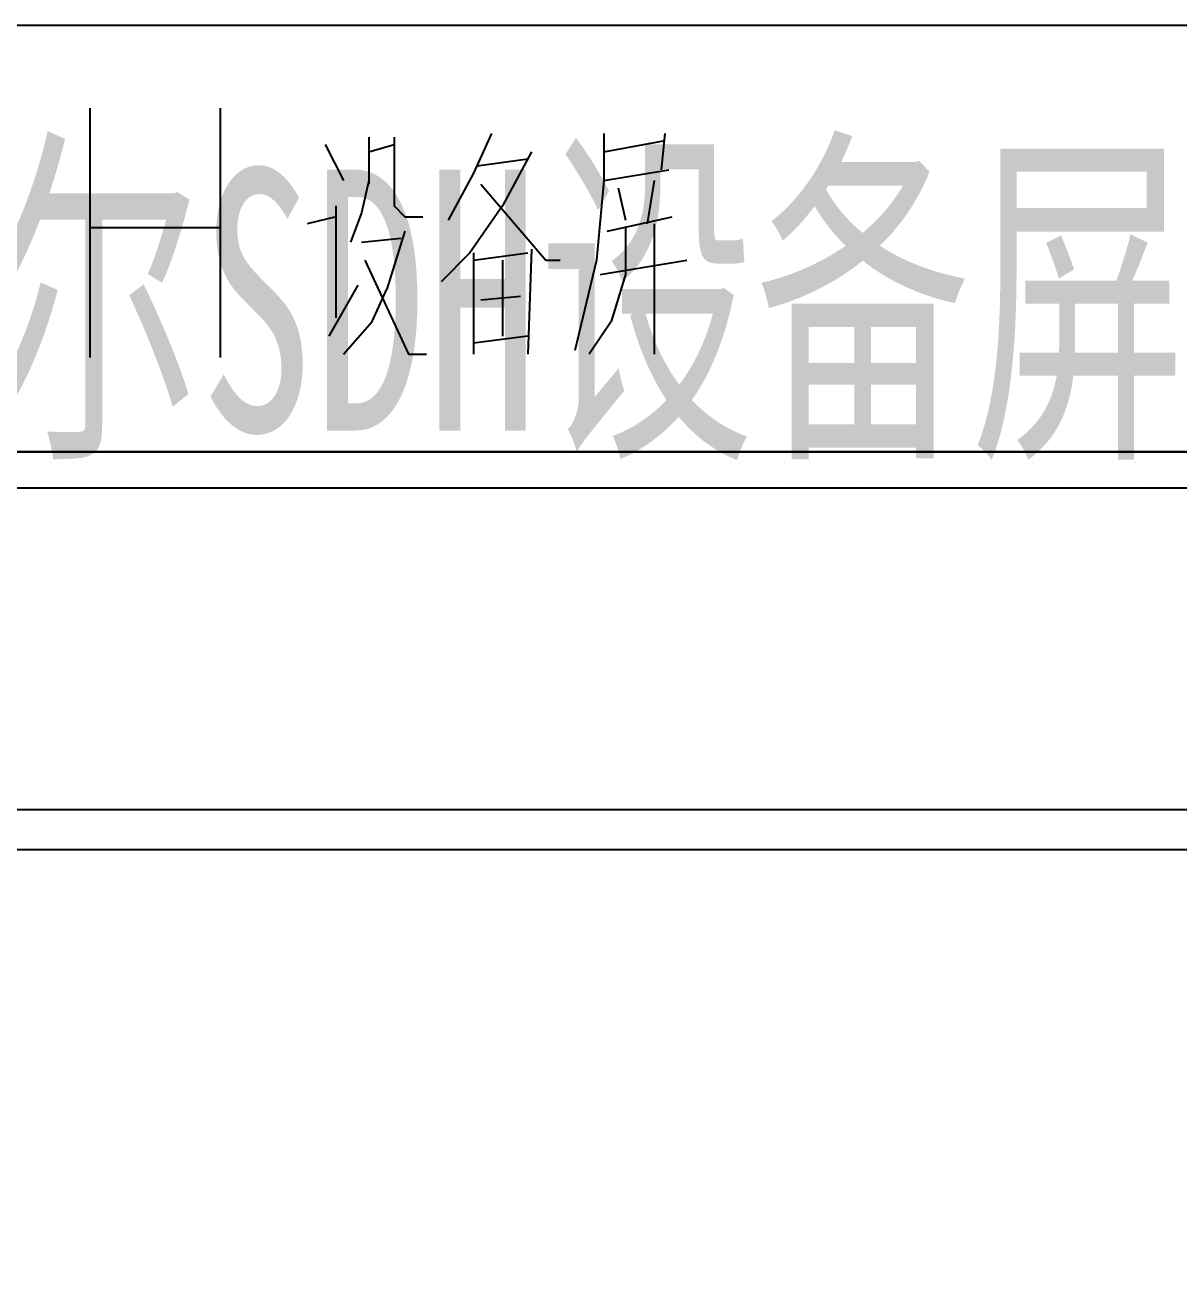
# Model space of a CAD drawing. Header units: metres. Extents: x 17 to 1264, y 17 to 859.
# Drawn here: x 357.25 to 403.2, y 699.69 to 749.66 of the extents above; entities that cross this region are included whole.
import ezdxf

# ---------------------------------------------------------------- set-up
doc = ezdxf.new("R2010")
doc.units = ezdxf.units.M
for name, color, linetype in [('LINES', 7, 'Continuous'), ('POLYLINES', 4, 'Continuous'), ('RECTS', 7, 'Continuous'), ('TEXTS', 3, 'Continuous')]:
    doc.layers.add(name, color=color, linetype=linetype)

msp = doc.modelspace()

# ---------------------------------------------------------------- linework, layer by layer
at = {"layer": 'LINES'}
for p, q in [((359.85, 736.42), (359.85, 746.35)), ((365.03, 746.35), (365.03, 736.42)), ((370.94, 745.2), (370.94, 743.33)), ((375.83, 745.34), (375.11, 743.76)), ((380.3, 744.62), (382.75, 745.06)), ((382.6, 743.9), (382.75, 745.34)), ((369.21, 744.91), (369.93, 743.47)), ((370.94, 744.62), (371.95, 744.91)), ((375.26, 744.05), (377.27, 744.34)), ((375.11, 743.76), (374.11, 741.89)), ((380.3, 743.47), (382.89, 743.9)), ((380.87, 743.18), (381.16, 741.89)), ((382.31, 743.47), (382.03, 741.74)), ((369.64, 742.03), (368.49, 741.74)), ((369.64, 738), (369.64, 742.46)), ((380.44, 741.46), (383.03, 742.03)), ((359.85, 741.6), (365.03, 741.6)), ((382.31, 741.74), (382.31, 736.56)), ((370.65, 741.02), (372.23, 741.17)), ((372.38, 741.46), (371.66, 739.15)), ((375.11, 740.3), (377.27, 740.59)), ((375.11, 740.59), (375.11, 736.56)), ((377.42, 740.74), (377.27, 736.56)), ((376.27, 740.3), (376.27, 737.28)), ((380.15, 739.73), (383.61, 740.3)), ((370.51, 739.3), (369.35, 737.28)), ((375.4, 738.72), (376.99, 738.86)), ((377.27, 737.28), (375.11, 736.99)), ((357.4, 732.24), (357.4, 732.24)), ((357.83, 732.24), (357.83, 732.24)), ((358.27, 732.24), (358.27, 732.24)), ((358.7, 732.24), (358.7, 732.24)), ((359.13, 732.24), (359.13, 732.24)), ((359.71, 732.24), (359.71, 732.24)), ((360.14, 732.24), (360.14, 732.24)), ((360.57, 732.24), (360.57, 732.24)), ((361, 732.24), (361, 732.24)), ((361.43, 732.24), (361.43, 732.24)), ((361.87, 732.24), (361.87, 732.24)), ((362.3, 732.24), (362.3, 732.24)), ((362.73, 732.24), (362.73, 732.24)), ((363.31, 732.24), (363.31, 732.24)), ((363.74, 732.24), (363.74, 732.24)), ((364.17, 732.24), (364.17, 732.24)), ((364.6, 732.24), (364.6, 732.24)), ((365.03, 732.24), (365.03, 732.24)), ((365.47, 732.24), (365.47, 732.24)), ((365.9, 732.24), (365.9, 732.24)), ((366.33, 732.24), (366.33, 732.24)), ((366.91, 732.24), (366.91, 732.24)), ((367.34, 732.24), (367.34, 732.24)), ((367.77, 732.24), (367.77, 732.24)), ((368.2, 732.24), (368.2, 732.24)), ((368.63, 732.24), (368.63, 732.24)), ((369.07, 732.24), (369.07, 732.24)), ((369.5, 732.24), (369.5, 732.24)), ((369.93, 732.24), (369.93, 732.24)), ((370.51, 732.24), (370.51, 732.24)), ((370.94, 732.24), (370.94, 732.24)), ((371.37, 732.24), (371.37, 732.24)), ((371.8, 732.24), (371.8, 732.24)), ((372.23, 732.24), (372.23, 732.24)), ((372.67, 732.24), (372.67, 732.24)), ((373.1, 732.24), (373.1, 732.24)), ((373.53, 732.24), (373.53, 732.24)), ((374.11, 732.24), (374.11, 732.24)), ((374.54, 732.24), (374.54, 732.24)), ((374.97, 732.24), (374.97, 732.24)), ((375.4, 732.24), (375.4, 732.24)), ((375.83, 732.24), (375.83, 732.24)), ((376.27, 732.24), (376.27, 732.24)), ((376.7, 732.24), (376.7, 732.24)), ((377.13, 732.24), (377.13, 732.24)), ((377.71, 732.24), (377.71, 732.24)), ((378.14, 732.24), (378.14, 732.24)), ((378.57, 732.24), (378.57, 732.24)), ((379, 732.24), (379, 732.24)), ((379.43, 732.24), (379.43, 732.24)), ((379.87, 732.24), (379.87, 732.24)), ((380.3, 732.24), (380.3, 732.24)), ((380.73, 732.24), (380.73, 732.24)), ((381.31, 732.24), (381.31, 732.24)), ((381.74, 732.24), (381.74, 732.24)), ((382.17, 732.24), (382.17, 732.24)), ((382.6, 732.24), (382.6, 732.24)), ((383.03, 732.24), (383.03, 732.24)), ((383.47, 732.24), (383.47, 732.24)), ((383.9, 732.24), (383.9, 732.24)), ((384.33, 732.24), (384.33, 732.24)), ((384.91, 732.24), (384.91, 732.24)), ((385.34, 732.24), (385.34, 732.24)), ((385.77, 732.24), (385.77, 732.24)), ((386.2, 732.24), (386.2, 732.24)), ((386.63, 732.24), (386.63, 732.24)), ((387.07, 732.24), (387.07, 732.24)), ((387.5, 732.24), (387.5, 732.24)), ((387.93, 732.24), (387.93, 732.24)), ((388.51, 732.24), (388.51, 732.24)), ((388.94, 732.24), (388.94, 732.24)), ((389.37, 732.24), (389.37, 732.24)), ((389.8, 732.24), (389.8, 732.24)), ((390.23, 732.24), (390.23, 732.24)), ((390.67, 732.24), (390.67, 732.24)), ((391.1, 732.24), (391.1, 732.24)), ((391.53, 732.24), (391.53, 732.24)), ((392.11, 732.24), (392.11, 732.24)), ((392.54, 732.24), (392.54, 732.24)), ((392.97, 732.24), (392.97, 732.24)), ((393.4, 732.24), (393.4, 732.24)), ((393.83, 732.24), (393.83, 732.24)), ((394.27, 732.24), (394.27, 732.24)), ((394.7, 732.24), (394.7, 732.24)), ((395.13, 732.24), (395.13, 732.24)), ((395.71, 732.24), (395.71, 732.24)), ((396.14, 732.24), (396.14, 732.24)), ((396.57, 732.24), (396.57, 732.24)), ((397, 732.24), (397, 732.24)), ((397.43, 732.24), (397.43, 732.24)), ((397.87, 732.24), (397.87, 732.24)), ((398.3, 732.24), (398.3, 732.24)), ((398.73, 732.24), (398.73, 732.24)), ((399.31, 732.24), (399.31, 732.24)), ((399.74, 732.24), (399.74, 732.24)), ((400.17, 732.24), (400.17, 732.24)), ((400.6, 732.24), (400.6, 732.24)), ((401.03, 732.24), (401.03, 732.24)), ((401.47, 732.24), (401.47, 732.24)), ((401.9, 732.24), (401.9, 732.24)), ((402.33, 732.24), (402.33, 732.24)), ((402.91, 732.24), (402.91, 732.24)), ((357.55, 731.81), (357.55, 731.81)), ((358.12, 731.81), (358.12, 731.81)), ((358.55, 731.81), (358.55, 731.81)), ((358.99, 731.81), (358.99, 731.81)), ((359.42, 731.81), (359.42, 731.81)), ((359.85, 731.81), (359.85, 731.81)), ((360.28, 731.81), (360.28, 731.81)), ((360.71, 731.81), (360.71, 731.81)), ((361.15, 731.81), (361.15, 731.81)), ((361.72, 731.81), (361.72, 731.81)), ((362.15, 731.81), (362.15, 731.81)), ((362.59, 731.81), (362.59, 731.81)), ((363.02, 731.81), (363.02, 731.81)), ((363.45, 731.81), (363.45, 731.81)), ((363.88, 731.81), (363.88, 731.81)), ((364.31, 731.81), (364.31, 731.81)), ((364.75, 731.81), (364.75, 731.81)), ((365.32, 731.81), (365.32, 731.81)), ((365.75, 731.81), (365.75, 731.81)), ((366.19, 731.81), (366.19, 731.81)), ((366.62, 731.81), (366.62, 731.81)), ((367.05, 731.81), (367.05, 731.81)), ((367.48, 731.81), (367.48, 731.81)), ((367.91, 731.81), (367.91, 731.81)), ((368.35, 731.81), (368.35, 731.81)), ((368.92, 731.81), (368.92, 731.81)), ((369.35, 731.81), (369.35, 731.81)), ((369.79, 731.81), (369.79, 731.81)), ((370.22, 731.81), (370.22, 731.81)), ((370.65, 731.81), (370.65, 731.81)), ((371.08, 731.81), (371.08, 731.81)), ((371.51, 731.81), (371.51, 731.81)), ((371.95, 731.81), (371.95, 731.81)), ((372.52, 731.81), (372.52, 731.81)), ((372.95, 731.81), (372.95, 731.81)), ((373.39, 731.81), (373.39, 731.81)), ((373.82, 731.81), (373.82, 731.81)), ((374.25, 731.81), (374.25, 731.81)), ((374.68, 731.81), (374.68, 731.81)), ((375.11, 731.81), (375.11, 731.81)), ((375.55, 731.81), (375.55, 731.81)), ((376.12, 731.81), (376.12, 731.81)), ((376.55, 731.81), (376.55, 731.81)), ((376.99, 731.81), (376.99, 731.81)), ((377.42, 731.81), (377.42, 731.81)), ((377.85, 731.81), (377.85, 731.81)), ((378.28, 731.81), (378.28, 731.81)), ((378.71, 731.81), (378.71, 731.81)), ((379.15, 731.81), (379.15, 731.81)), ((379.72, 731.81), (379.72, 731.81)), ((380.15, 731.81), (380.15, 731.81)), ((380.59, 731.81), (380.59, 731.81)), ((381.02, 731.81), (381.02, 731.81)), ((381.45, 731.81), (381.45, 731.81)), ((381.88, 731.81), (381.88, 731.81)), ((382.31, 731.81), (382.31, 731.81)), ((382.75, 731.81), (382.75, 731.81)), ((383.32, 731.81), (383.32, 731.81)), ((383.75, 731.81), (383.75, 731.81)), ((384.19, 731.81), (384.19, 731.81)), ((384.62, 731.81), (384.62, 731.81)), ((385.05, 731.81), (385.05, 731.81)), ((385.48, 731.81), (385.48, 731.81)), ((385.91, 731.81), (385.91, 731.81)), ((386.35, 731.81), (386.35, 731.81)), ((386.92, 731.81), (386.92, 731.81)), ((387.35, 731.81), (387.35, 731.81)), ((387.79, 731.81), (387.79, 731.81)), ((388.22, 731.81), (388.22, 731.81)), ((388.65, 731.81), (388.65, 731.81)), ((389.08, 731.81), (389.08, 731.81)), ((389.51, 731.81), (389.51, 731.81)), ((389.95, 731.81), (389.95, 731.81)), ((390.52, 731.81), (390.52, 731.81)), ((390.95, 731.81), (390.95, 731.81)), ((391.39, 731.81), (391.39, 731.81)), ((391.82, 731.81), (391.82, 731.81)), ((392.25, 731.81), (392.25, 731.81)), ((392.68, 731.81), (392.68, 731.81)), ((393.11, 731.81), (393.11, 731.81)), ((393.55, 731.81), (393.55, 731.81)), ((394.12, 731.81), (394.12, 731.81)), ((394.55, 731.81), (394.55, 731.81)), ((394.99, 731.81), (394.99, 731.81)), ((395.42, 731.81), (395.42, 731.81)), ((395.85, 731.81), (395.85, 731.81)), ((396.28, 731.81), (396.28, 731.81)), ((396.71, 731.81), (396.71, 731.81)), ((397.15, 731.81), (397.15, 731.81)), ((397.72, 731.81), (397.72, 731.81)), ((398.15, 731.81), (398.15, 731.81)), ((398.59, 731.81), (398.59, 731.81)), ((399.02, 731.81), (399.02, 731.81)), ((399.45, 731.81), (399.45, 731.81)), ((399.88, 731.81), (399.88, 731.81)), ((400.31, 731.81), (400.31, 731.81)), ((400.75, 731.81), (400.75, 731.81)), ((401.32, 731.81), (401.32, 731.81)), ((401.75, 731.81), (401.75, 731.81)), ((402.19, 731.81), (402.19, 731.81)), ((402.62, 731.81), (402.62, 731.81)), ((403.05, 731.81), (403.05, 731.81)), ((357.4, 731.38), (357.4, 731.38)), ((357.83, 731.38), (357.83, 731.38)), ((358.27, 731.38), (358.27, 731.38)), ((358.7, 731.38), (358.7, 731.38)), ((359.13, 731.38), (359.13, 731.38)), ((359.71, 731.38), (359.71, 731.38)), ((360.14, 731.38), (360.14, 731.38)), ((360.57, 731.38), (360.57, 731.38)), ((361, 731.38), (361, 731.38)), ((361.43, 731.38), (361.43, 731.38)), ((361.87, 731.38), (361.87, 731.38)), ((362.3, 731.38), (362.3, 731.38)), ((362.73, 731.38), (362.73, 731.38)), ((363.31, 731.38), (363.31, 731.38)), ((363.74, 731.38), (363.74, 731.38)), ((364.17, 731.38), (364.17, 731.38)), ((364.6, 731.38), (364.6, 731.38)), ((365.03, 731.38), (365.03, 731.38)), ((365.47, 731.38), (365.47, 731.38)), ((365.9, 731.38), (365.9, 731.38)), ((366.33, 731.38), (366.33, 731.38)), ((366.91, 731.38), (366.91, 731.38)), ((367.34, 731.38), (367.34, 731.38)), ((367.77, 731.38), (367.77, 731.38)), ((368.2, 731.38), (368.2, 731.38)), ((368.63, 731.38), (368.63, 731.38)), ((369.07, 731.38), (369.07, 731.38)), ((369.5, 731.38), (369.5, 731.38)), ((369.93, 731.38), (369.93, 731.38)), ((370.51, 731.38), (370.51, 731.38)), ((370.94, 731.38), (370.94, 731.38)), ((371.37, 731.38), (371.37, 731.38)), ((371.8, 731.38), (371.8, 731.38)), ((372.23, 731.38), (372.23, 731.38)), ((372.67, 731.38), (372.67, 731.38)), ((373.1, 731.38), (373.1, 731.38)), ((373.53, 731.38), (373.53, 731.38)), ((374.11, 731.38), (374.11, 731.38)), ((374.54, 731.38), (374.54, 731.38)), ((374.97, 731.38), (374.97, 731.38)), ((375.4, 731.38), (375.4, 731.38)), ((375.83, 731.38), (375.83, 731.38)), ((376.27, 731.38), (376.27, 731.38)), ((376.7, 731.38), (376.7, 731.38)), ((377.13, 731.38), (377.13, 731.38)), ((377.71, 731.38), (377.71, 731.38)), ((378.14, 731.38), (378.14, 731.38)), ((378.57, 731.38), (378.57, 731.38)), ((379, 731.38), (379, 731.38)), ((379.43, 731.38), (379.43, 731.38)), ((379.87, 731.38), (379.87, 731.38)), ((380.3, 731.38), (380.3, 731.38)), ((380.73, 731.38), (380.73, 731.38)), ((381.31, 731.38), (381.31, 731.38)), ((381.74, 731.38), (381.74, 731.38)), ((382.17, 731.38), (382.17, 731.38)), ((382.6, 731.38), (382.6, 731.38)), ((383.03, 731.38), (383.03, 731.38)), ((383.47, 731.38), (383.47, 731.38)), ((383.9, 731.38), (383.9, 731.38)), ((384.33, 731.38), (384.33, 731.38)), ((384.91, 731.38), (384.91, 731.38)), ((385.34, 731.38), (385.34, 731.38)), ((385.77, 731.38), (385.77, 731.38)), ((386.2, 731.38), (386.2, 731.38)), ((386.63, 731.38), (386.63, 731.38)), ((387.07, 731.38), (387.07, 731.38)), ((387.5, 731.38), (387.5, 731.38)), ((387.93, 731.38), (387.93, 731.38)), ((388.51, 731.38), (388.51, 731.38)), ((388.94, 731.38), (388.94, 731.38)), ((389.37, 731.38), (389.37, 731.38)), ((389.8, 731.38), (389.8, 731.38)), ((390.23, 731.38), (390.23, 731.38)), ((390.67, 731.38), (390.67, 731.38)), ((391.1, 731.38), (391.1, 731.38)), ((391.53, 731.38), (391.53, 731.38)), ((392.11, 731.38), (392.11, 731.38)), ((392.54, 731.38), (392.54, 731.38)), ((392.97, 731.38), (392.97, 731.38)), ((393.4, 731.38), (393.4, 731.38)), ((393.83, 731.38), (393.83, 731.38)), ((394.27, 731.38), (394.27, 731.38)), ((394.7, 731.38), (394.7, 731.38)), ((395.13, 731.38), (395.13, 731.38)), ((395.71, 731.38), (395.71, 731.38)), ((396.14, 731.38), (396.14, 731.38)), ((396.57, 731.38), (396.57, 731.38)), ((397, 731.38), (397, 731.38)), ((397.43, 731.38), (397.43, 731.38)), ((397.87, 731.38), (397.87, 731.38)), ((398.3, 731.38), (398.3, 731.38)), ((398.73, 731.38), (398.73, 731.38)), ((399.31, 731.38), (399.31, 731.38)), ((399.74, 731.38), (399.74, 731.38)), ((400.17, 731.38), (400.17, 731.38)), ((400.6, 731.38), (400.6, 731.38)), ((401.03, 731.38), (401.03, 731.38)), ((401.47, 731.38), (401.47, 731.38)), ((401.9, 731.38), (401.9, 731.38)), ((402.33, 731.38), (402.33, 731.38)), ((402.91, 731.38), (402.91, 731.38)), ((357.55, 718.27), (357.55, 718.27)), ((358.12, 718.27), (358.12, 718.27)), ((358.55, 718.27), (358.55, 718.27)), ((358.99, 718.27), (358.99, 718.27)), ((359.42, 718.27), (359.42, 718.27)), ((359.85, 718.27), (359.85, 718.27)), ((360.28, 718.27), (360.28, 718.27)), ((360.71, 718.27), (360.71, 718.27)), ((361.15, 718.27), (361.15, 718.27)), ((361.72, 718.27), (361.72, 718.27)), ((362.15, 718.27), (362.15, 718.27)), ((362.59, 718.27), (362.59, 718.27)), ((363.02, 718.27), (363.02, 718.27)), ((363.45, 718.27), (363.45, 718.27)), ((363.88, 718.27), (363.88, 718.27)), ((364.31, 718.27), (364.31, 718.27)), ((364.75, 718.27), (364.75, 718.27)), ((365.32, 718.27), (365.32, 718.27)), ((365.75, 718.27), (365.75, 718.27)), ((366.19, 718.27), (366.19, 718.27)), ((366.62, 718.27), (366.62, 718.27)), ((367.05, 718.27), (367.05, 718.27)), ((367.48, 718.27), (367.48, 718.27)), ((367.91, 718.27), (367.91, 718.27)), ((368.35, 718.27), (368.35, 718.27)), ((368.92, 718.27), (368.92, 718.27)), ((369.35, 718.27), (369.35, 718.27)), ((369.79, 718.27), (369.79, 718.27)), ((370.22, 718.27), (370.22, 718.27)), ((370.65, 718.27), (370.65, 718.27)), ((371.08, 718.27), (371.08, 718.27)), ((371.51, 718.27), (371.51, 718.27)), ((371.95, 718.27), (371.95, 718.27)), ((372.52, 718.27), (372.52, 718.27)), ((372.95, 718.27), (372.95, 718.27)), ((373.39, 718.27), (373.39, 718.27)), ((373.82, 718.27), (373.82, 718.27)), ((374.25, 718.27), (374.25, 718.27)), ((374.68, 718.27), (374.68, 718.27)), ((375.11, 718.27), (375.11, 718.27)), ((375.55, 718.27), (375.55, 718.27)), ((376.12, 718.27), (376.12, 718.27)), ((376.55, 718.27), (376.55, 718.27)), ((376.99, 718.27), (376.99, 718.27)), ((377.42, 718.27), (377.42, 718.27)), ((377.85, 718.27), (377.85, 718.27)), ((378.28, 718.27), (378.28, 718.27)), ((378.71, 718.27), (378.71, 718.27)), ((379.15, 718.27), (379.15, 718.27)), ((379.72, 718.27), (379.72, 718.27)), ((380.15, 718.27), (380.15, 718.27)), ((380.59, 718.27), (380.59, 718.27)), ((381.02, 718.27), (381.02, 718.27)), ((381.45, 718.27), (381.45, 718.27)), ((381.88, 718.27), (381.88, 718.27)), ((382.31, 718.27), (382.31, 718.27)), ((382.75, 718.27), (382.75, 718.27)), ((383.32, 718.27), (383.32, 718.27)), ((383.75, 718.27), (383.75, 718.27)), ((384.19, 718.27), (384.19, 718.27)), ((384.62, 718.27), (384.62, 718.27)), ((385.05, 718.27), (385.05, 718.27)), ((385.48, 718.27), (385.48, 718.27)), ((385.91, 718.27), (385.91, 718.27)), ((386.35, 718.27), (386.35, 718.27)), ((386.92, 718.27), (386.92, 718.27)), ((387.35, 718.27), (387.35, 718.27)), ((387.79, 718.27), (387.79, 718.27)), ((388.22, 718.27), (388.22, 718.27)), ((388.65, 718.27), (388.65, 718.27)), ((389.08, 718.27), (389.08, 718.27)), ((389.51, 718.27), (389.51, 718.27)), ((389.95, 718.27), (389.95, 718.27)), ((390.52, 718.27), (390.52, 718.27)), ((390.95, 718.27), (390.95, 718.27)), ((391.39, 718.27), (391.39, 718.27)), ((391.82, 718.27), (391.82, 718.27)), ((392.25, 718.27), (392.25, 718.27)), ((392.68, 718.27), (392.68, 718.27)), ((393.11, 718.27), (393.11, 718.27)), ((393.55, 718.27), (393.55, 718.27)), ((394.12, 718.27), (394.12, 718.27)), ((394.55, 718.27), (394.55, 718.27)), ((394.99, 718.27), (394.99, 718.27)), ((395.42, 718.27), (395.42, 718.27)), ((395.85, 718.27), (395.85, 718.27)), ((396.28, 718.27), (396.28, 718.27)), ((396.71, 718.27), (396.71, 718.27)), ((397.15, 718.27), (397.15, 718.27)), ((397.72, 718.27), (397.72, 718.27)), ((398.15, 718.27), (398.15, 718.27)), ((398.59, 718.27), (398.59, 718.27)), ((399.02, 718.27), (399.02, 718.27)), ((399.45, 718.27), (399.45, 718.27)), ((399.88, 718.27), (399.88, 718.27)), ((400.31, 718.27), (400.31, 718.27)), ((400.75, 718.27), (400.75, 718.27)), ((401.32, 718.27), (401.32, 718.27)), ((401.75, 718.27), (401.75, 718.27)), ((402.19, 718.27), (402.19, 718.27)), ((402.62, 718.27), (402.62, 718.27)), ((403.05, 718.27), (403.05, 718.27)), ((357.4, 717.84), (357.4, 717.84)), ((357.83, 717.84), (357.83, 717.84)), ((358.27, 717.84), (358.27, 717.84)), ((358.7, 717.84), (358.7, 717.84)), ((359.13, 717.84), (359.13, 717.84)), ((359.71, 717.84), (359.71, 717.84)), ((360.14, 717.84), (360.14, 717.84)), ((360.57, 717.84), (360.57, 717.84)), ((361, 717.84), (361, 717.84)), ((361.43, 717.84), (361.43, 717.84)), ((361.87, 717.84), (361.87, 717.84)), ((362.3, 717.84), (362.3, 717.84)), ((362.73, 717.84), (362.73, 717.84)), ((363.31, 717.84), (363.31, 717.84)), ((363.74, 717.84), (363.74, 717.84)), ((364.17, 717.84), (364.17, 717.84)), ((364.6, 717.84), (364.6, 717.84)), ((365.03, 717.84), (365.03, 717.84)), ((365.47, 717.84), (365.47, 717.84)), ((365.9, 717.84), (365.9, 717.84)), ((366.33, 717.84), (366.33, 717.84)), ((366.91, 717.84), (366.91, 717.84)), ((367.34, 717.84), (367.34, 717.84)), ((367.77, 717.84), (367.77, 717.84)), ((368.2, 717.84), (368.2, 717.84)), ((368.63, 717.84), (368.63, 717.84)), ((369.07, 717.84), (369.07, 717.84)), ((369.5, 717.84), (369.5, 717.84)), ((369.93, 717.84), (369.93, 717.84)), ((370.51, 717.84), (370.51, 717.84)), ((370.94, 717.84), (370.94, 717.84)), ((371.37, 717.84), (371.37, 717.84)), ((371.8, 717.84), (371.8, 717.84)), ((372.23, 717.84), (372.23, 717.84)), ((372.67, 717.84), (372.67, 717.84)), ((373.1, 717.84), (373.1, 717.84)), ((373.53, 717.84), (373.53, 717.84)), ((374.11, 717.84), (374.11, 717.84)), ((374.54, 717.84), (374.54, 717.84)), ((374.97, 717.84), (374.97, 717.84)), ((375.4, 717.84), (375.4, 717.84)), ((375.83, 717.84), (375.83, 717.84)), ((376.27, 717.84), (376.27, 717.84)), ((376.7, 717.84), (376.7, 717.84)), ((377.13, 717.84), (377.13, 717.84)), ((377.71, 717.84), (377.71, 717.84)), ((378.14, 717.84), (378.14, 717.84)), ((378.57, 717.84), (378.57, 717.84)), ((379, 717.84), (379, 717.84)), ((379.43, 717.84), (379.43, 717.84)), ((379.87, 717.84), (379.87, 717.84)), ((380.3, 717.84), (380.3, 717.84)), ((380.73, 717.84), (380.73, 717.84)), ((381.31, 717.84), (381.31, 717.84)), ((381.74, 717.84), (381.74, 717.84)), ((382.17, 717.84), (382.17, 717.84)), ((382.6, 717.84), (382.6, 717.84)), ((383.03, 717.84), (383.03, 717.84)), ((383.47, 717.84), (383.47, 717.84)), ((383.9, 717.84), (383.9, 717.84)), ((384.33, 717.84), (384.33, 717.84)), ((384.91, 717.84), (384.91, 717.84)), ((385.34, 717.84), (385.34, 717.84)), ((385.77, 717.84), (385.77, 717.84)), ((386.2, 717.84), (386.2, 717.84)), ((386.63, 717.84), (386.63, 717.84)), ((387.07, 717.84), (387.07, 717.84)), ((387.5, 717.84), (387.5, 717.84)), ((387.93, 717.84), (387.93, 717.84)), ((388.51, 717.84), (388.51, 717.84)), ((388.94, 717.84), (388.94, 717.84)), ((389.37, 717.84), (389.37, 717.84)), ((389.8, 717.84), (389.8, 717.84)), ((390.23, 717.84), (390.23, 717.84)), ((390.67, 717.84), (390.67, 717.84)), ((391.1, 717.84), (391.1, 717.84)), ((391.53, 717.84), (391.53, 717.84)), ((392.11, 717.84), (392.11, 717.84)), ((392.54, 717.84), (392.54, 717.84)), ((392.97, 717.84), (392.97, 717.84)), ((393.4, 717.84), (393.4, 717.84)), ((393.83, 717.84), (393.83, 717.84)), ((394.27, 717.84), (394.27, 717.84)), ((394.7, 717.84), (394.7, 717.84)), ((395.13, 717.84), (395.13, 717.84)), ((395.71, 717.84), (395.71, 717.84)), ((396.14, 717.84), (396.14, 717.84)), ((396.57, 717.84), (396.57, 717.84)), ((397, 717.84), (397, 717.84)), ((397.43, 717.84), (397.43, 717.84)), ((397.87, 717.84), (397.87, 717.84)), ((398.3, 717.84), (398.3, 717.84)), ((398.73, 717.84), (398.73, 717.84)), ((399.31, 717.84), (399.31, 717.84)), ((399.74, 717.84), (399.74, 717.84)), ((400.17, 717.84), (400.17, 717.84)), ((400.6, 717.84), (400.6, 717.84)), ((401.03, 717.84), (401.03, 717.84)), ((401.47, 717.84), (401.47, 717.84)), ((401.9, 717.84), (401.9, 717.84)), ((402.33, 717.84), (402.33, 717.84)), ((402.91, 717.84), (402.91, 717.84)), ((357.55, 717.41), (357.55, 717.41)), ((358.12, 717.41), (358.12, 717.41)), ((358.55, 717.41), (358.55, 717.41)), ((358.99, 717.41), (358.99, 717.41)), ((359.42, 717.41), (359.42, 717.41)), ((359.85, 717.41), (359.85, 717.41)), ((360.28, 717.41), (360.28, 717.41)), ((360.71, 717.41), (360.71, 717.41)), ((361.15, 717.41), (361.15, 717.41)), ((361.72, 717.41), (361.72, 717.41)), ((362.15, 717.41), (362.15, 717.41)), ((362.59, 717.41), (362.59, 717.41)), ((363.02, 717.41), (363.02, 717.41)), ((363.45, 717.41), (363.45, 717.41)), ((363.88, 717.41), (363.88, 717.41)), ((364.31, 717.41), (364.31, 717.41)), ((364.75, 717.41), (364.75, 717.41)), ((365.32, 717.41), (365.32, 717.41)), ((365.75, 717.41), (365.75, 717.41)), ((366.19, 717.41), (366.19, 717.41)), ((366.62, 717.41), (366.62, 717.41)), ((367.05, 717.41), (367.05, 717.41)), ((367.48, 717.41), (367.48, 717.41)), ((367.91, 717.41), (367.91, 717.41)), ((368.35, 717.41), (368.35, 717.41)), ((368.92, 717.41), (368.92, 717.41)), ((369.35, 717.41), (369.35, 717.41)), ((369.79, 717.41), (369.79, 717.41)), ((370.22, 717.41), (370.22, 717.41)), ((370.65, 717.41), (370.65, 717.41)), ((371.08, 717.41), (371.08, 717.41)), ((371.51, 717.41), (371.51, 717.41)), ((371.95, 717.41), (371.95, 717.41)), ((372.52, 717.41), (372.52, 717.41)), ((372.95, 717.41), (372.95, 717.41)), ((373.39, 717.41), (373.39, 717.41)), ((373.82, 717.41), (373.82, 717.41)), ((374.25, 717.41), (374.25, 717.41)), ((374.68, 717.41), (374.68, 717.41)), ((375.11, 717.41), (375.11, 717.41)), ((375.55, 717.41), (375.55, 717.41)), ((376.12, 717.41), (376.12, 717.41)), ((376.55, 717.41), (376.55, 717.41)), ((376.99, 717.41), (376.99, 717.41)), ((377.42, 717.41), (377.42, 717.41)), ((377.85, 717.41), (377.85, 717.41)), ((378.28, 717.41), (378.28, 717.41)), ((378.71, 717.41), (378.71, 717.41)), ((379.15, 717.41), (379.15, 717.41)), ((379.72, 717.41), (379.72, 717.41)), ((380.15, 717.41), (380.15, 717.41)), ((380.59, 717.41), (380.59, 717.41)), ((381.02, 717.41), (381.02, 717.41)), ((381.45, 717.41), (381.45, 717.41)), ((381.88, 717.41), (381.88, 717.41)), ((382.31, 717.41), (382.31, 717.41)), ((382.75, 717.41), (382.75, 717.41)), ((383.32, 717.41), (383.32, 717.41)), ((383.75, 717.41), (383.75, 717.41)), ((384.19, 717.41), (384.19, 717.41)), ((384.62, 717.41), (384.62, 717.41)), ((385.05, 717.41), (385.05, 717.41)), ((385.48, 717.41), (385.48, 717.41)), ((385.91, 717.41), (385.91, 717.41)), ((386.35, 717.41), (386.35, 717.41)), ((386.92, 717.41), (386.92, 717.41)), ((387.35, 717.41), (387.35, 717.41)), ((387.79, 717.41), (387.79, 717.41)), ((388.22, 717.41), (388.22, 717.41)), ((388.65, 717.41), (388.65, 717.41)), ((389.08, 717.41), (389.08, 717.41)), ((389.51, 717.41), (389.51, 717.41)), ((389.95, 717.41), (389.95, 717.41)), ((390.52, 717.41), (390.52, 717.41)), ((390.95, 717.41), (390.95, 717.41)), ((391.39, 717.41), (391.39, 717.41)), ((391.82, 717.41), (391.82, 717.41)), ((392.25, 717.41), (392.25, 717.41)), ((392.68, 717.41), (392.68, 717.41)), ((393.11, 717.41), (393.11, 717.41)), ((393.55, 717.41), (393.55, 717.41)), ((394.12, 717.41), (394.12, 717.41)), ((394.55, 717.41), (394.55, 717.41)), ((394.99, 717.41), (394.99, 717.41)), ((395.42, 717.41), (395.42, 717.41)), ((395.85, 717.41), (395.85, 717.41)), ((396.28, 717.41), (396.28, 717.41)), ((396.71, 717.41), (396.71, 717.41)), ((397.15, 717.41), (397.15, 717.41)), ((397.72, 717.41), (397.72, 717.41)), ((398.15, 717.41), (398.15, 717.41)), ((398.59, 717.41), (398.59, 717.41)), ((399.02, 717.41), (399.02, 717.41)), ((399.45, 717.41), (399.45, 717.41)), ((399.88, 717.41), (399.88, 717.41)), ((400.31, 717.41), (400.31, 717.41)), ((400.75, 717.41), (400.75, 717.41)), ((401.32, 717.41), (401.32, 717.41)), ((401.75, 717.41), (401.75, 717.41)), ((402.19, 717.41), (402.19, 717.41)), ((402.62, 717.41), (402.62, 717.41)), ((403.05, 717.41), (403.05, 717.41)), ((316.22, 716.83), (462.81, 716.83)), ((357.4, 716.98), (357.4, 716.98)), ((357.83, 716.98), (357.83, 716.98)), ((358.27, 716.98), (358.27, 716.98)), ((358.7, 716.98), (358.7, 716.98)), ((359.13, 716.98), (359.13, 716.98)), ((359.71, 716.98), (359.71, 716.98)), ((360.14, 716.98), (360.14, 716.98)), ((360.57, 716.98), (360.57, 716.98)), ((361, 716.98), (361, 716.98)), ((361.43, 716.98), (361.43, 716.98)), ((361.87, 716.98), (361.87, 716.98)), ((362.3, 716.98), (362.3, 716.98)), ((362.73, 716.98), (362.73, 716.98)), ((363.31, 716.98), (363.31, 716.98)), ((363.74, 716.98), (363.74, 716.98)), ((364.17, 716.98), (364.17, 716.98)), ((364.6, 716.98), (364.6, 716.98)), ((365.03, 716.98), (365.03, 716.98)), ((365.47, 716.98), (365.47, 716.98)), ((365.9, 716.98), (365.9, 716.98)), ((366.33, 716.98), (366.33, 716.98)), ((366.91, 716.98), (366.91, 716.98)), ((367.34, 716.98), (367.34, 716.98)), ((367.77, 716.98), (367.77, 716.98)), ((368.2, 716.98), (368.2, 716.98)), ((368.63, 716.98), (368.63, 716.98)), ((369.07, 716.98), (369.07, 716.98)), ((369.5, 716.98), (369.5, 716.98)), ((369.93, 716.98), (369.93, 716.98)), ((370.51, 716.98), (370.51, 716.98)), ((370.94, 716.98), (370.94, 716.98)), ((371.37, 716.98), (371.37, 716.98)), ((371.8, 716.98), (371.8, 716.98)), ((372.23, 716.98), (372.23, 716.98)), ((372.67, 716.98), (372.67, 716.98)), ((373.1, 716.98), (373.1, 716.98)), ((373.53, 716.98), (373.53, 716.98)), ((374.11, 716.98), (374.11, 716.98)), ((374.54, 716.98), (374.54, 716.98)), ((374.97, 716.98), (374.97, 716.98)), ((375.4, 716.98), (375.4, 716.98)), ((375.83, 716.98), (375.83, 716.98)), ((376.27, 716.98), (376.27, 716.98)), ((376.7, 716.98), (376.7, 716.98)), ((377.13, 716.98), (377.13, 716.98)), ((377.71, 716.98), (377.71, 716.98)), ((378.14, 716.98), (378.14, 716.98)), ((378.57, 716.98), (378.57, 716.98)), ((379, 716.98), (379, 716.98)), ((379.43, 716.98), (379.43, 716.98)), ((379.87, 716.98), (379.87, 716.98)), ((380.3, 716.98), (380.3, 716.98)), ((380.73, 716.98), (380.73, 716.98)), ((381.31, 716.98), (381.31, 716.98)), ((381.74, 716.98), (381.74, 716.98)), ((382.17, 716.98), (382.17, 716.98)), ((382.6, 716.98), (382.6, 716.98)), ((383.03, 716.98), (383.03, 716.98)), ((383.47, 716.98), (383.47, 716.98)), ((383.9, 716.98), (383.9, 716.98)), ((384.33, 716.98), (384.33, 716.98)), ((384.91, 716.98), (384.91, 716.98)), ((385.34, 716.98), (385.34, 716.98)), ((385.77, 716.98), (385.77, 716.98)), ((386.2, 716.98), (386.2, 716.98)), ((386.63, 716.98), (386.63, 716.98)), ((387.07, 716.98), (387.07, 716.98)), ((387.5, 716.98), (387.5, 716.98)), ((387.93, 716.98), (387.93, 716.98)), ((388.51, 716.98), (388.51, 716.98)), ((388.94, 716.98), (388.94, 716.98)), ((389.37, 716.98), (389.37, 716.98)), ((389.8, 716.98), (389.8, 716.98)), ((390.23, 716.98), (390.23, 716.98)), ((390.67, 716.98), (390.67, 716.98)), ((391.1, 716.98), (391.1, 716.98)), ((391.53, 716.98), (391.53, 716.98)), ((392.11, 716.98), (392.11, 716.98)), ((392.54, 716.98), (392.54, 716.98)), ((392.97, 716.98), (392.97, 716.98)), ((393.4, 716.98), (393.4, 716.98)), ((393.83, 716.98), (393.83, 716.98)), ((394.27, 716.98), (394.27, 716.98)), ((394.7, 716.98), (394.7, 716.98)), ((395.13, 716.98), (395.13, 716.98)), ((395.71, 716.98), (395.71, 716.98)), ((396.14, 716.98), (396.14, 716.98)), ((396.57, 716.98), (396.57, 716.98)), ((397, 716.98), (397, 716.98)), ((397.43, 716.98), (397.43, 716.98)), ((397.87, 716.98), (397.87, 716.98)), ((398.3, 716.98), (398.3, 716.98)), ((398.73, 716.98), (398.73, 716.98)), ((399.31, 716.98), (399.31, 716.98)), ((399.74, 716.98), (399.74, 716.98)), ((400.17, 716.98), (400.17, 716.98)), ((400.6, 716.98), (400.6, 716.98)), ((401.03, 716.98), (401.03, 716.98)), ((401.47, 716.98), (401.47, 716.98)), ((401.9, 716.98), (401.9, 716.98)), ((402.33, 716.98), (402.33, 716.98)), ((402.91, 716.98), (402.91, 716.98))]:
    msp.add_line(p, q, dxfattribs=at)
at = {"layer": 'POLYLINES'}
for points in [[(371.95, 745.2), (371.95, 743.9), (371.95, 742.46), (372.38, 742.03), (373.1, 742.03)], [(380.3, 745.34), (380.3, 743.47), (380.01, 740.3), (379.15, 736.7)], [(377.42, 744.62), (376.27, 742.46), (374.97, 740.59), (373.82, 739.44)], [(370.94, 743.47), (370.65, 742.18), (370.22, 741.02)], [(375.4, 743.33), (377.99, 740.3), (378.57, 740.3)], [(381.16, 741.6), (381.16, 739.73), (380.59, 737.86), (379.72, 736.56)], [(370.79, 740.3), (372.52, 736.56), (373.24, 736.56)], [(369.93, 736.56), (371.08, 737.86), (371.66, 739.15)]]:
    msp.add_lwpolyline(points, dxfattribs=at)
at = {"layer": 'RECTS'}
for points in [[(307.72, 749.66), (477.79, 749.66), (477.79, 732.67), (307.72, 732.67)], [(307.72, 732.67), (477.79, 732.67), (477.79, 109.01), (307.72, 109.01)], [(309.02, 731.23), (476.35, 731.23), (476.35, 110.45), (309.02, 110.45)], [(314.78, 718.42), (470.59, 718.42), (470.59, 120.1), (314.78, 120.1)], [(316.22, 716.83), (469.29, 716.83), (469.29, 121.54), (316.22, 121.54)]]:
    msp.add_lwpolyline(points, dxfattribs=at)

# ---------------------------------------------------------------- texts
at = {"layer": 'TEXTS', "width": 0.636118}
msp.add_text('地网上海贝尔SDH设备屏', height=10.4, dxfattribs=at).set_placement((312.62, 733.51))

doc.saveas('drawing.dxf')
